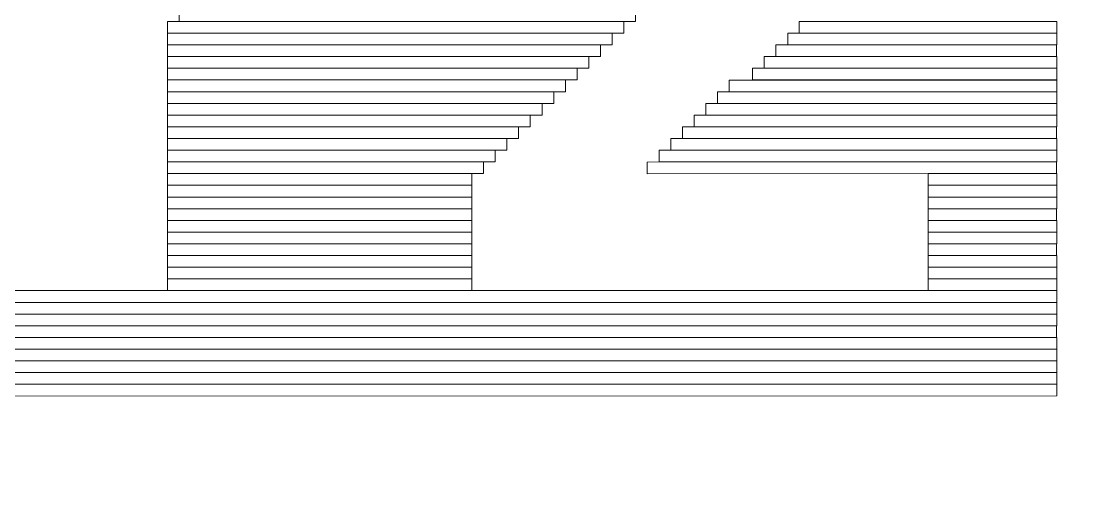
# Model space of a CAD drawing. Header units: millimetres. Extents: x -90 to 99, y -65 to 67.
# Drawn here: x 61.854 to 64.18, y 40.348 to 41.362 of the extents above; entities that cross this region are included whole.
import ezdxf

# ---------------------------------------------------------------- set-up
doc = ezdxf.new("R2010")
doc.units = ezdxf.units.MM
doc.header["$MEASUREMENT"] = 0
doc.layers.add('BG_OUTLINE', color=7, linetype='Continuous')
doc.layers.add('MA_PEN3', color=7, linetype='Continuous')

msp = doc.modelspace()

# ---------------------------------------------------------------- linework, layer by layer
at = {"layer": 'BG_OUTLINE', "color": 3, "lineweight": 9}
msp.add_open_spline([(-71.7269, -61.8795), (-71.7269, -61.8795), (-71.7343, 42.2681), (-71.7343, 42.2681), (-71.7343, 42.2681), (-71.7348, 43.0066), (-71.4419, 43.715), (-70.92, 44.2375), (-70.92, 44.2375), (-70.3982, 44.76), (-69.6866, 45.0538), (-68.9482, 45.0543), (-68.9482, 45.0543), (-68.9482, 45.0543), (75.2046, 45.0543), (75.2046, 45.0543), (75.2046, 45.0543), (76.8319, 45.0552), (78.1763, 43.7805), (78.2661, 42.1556), (78.2661, 42.1556), (78.2661, 42.1556), (78.2661, 31.2814), (78.2661, 31.2814), (78.2661, 31.2814), (78.2661, 31.2814), (72.2646, 31.2814), (72.2646, 31.2814), (72.2646, 31.2814), (72.2646, 31.2814), (72.2646, 26.9814), (72.2646, 26.9814), (72.2646, 26.9814), (72.2646, 26.9814), (78.2661, 26.9814), (78.2661, 26.9814), (78.2661, 26.9814), (78.2661, 26.9814), (78.2661, 18.6553), (78.2661, 18.6553), (78.2661, 18.6553), (78.2661, 18.6553), (72.2496, 18.6553), (72.2496, 18.6553), (72.2496, 18.6553), (72.2496, 18.6553), (72.2496, 14.3553), (72.2496, 14.3553), (72.2496, 14.3553), (72.2496, 14.3553), (78.2661, 14.3553), (78.2661, 14.3553), (78.2661, 14.3553), (78.2661, 14.3553), (78.2661, 9.255), (78.2661, 9.255), (78.2661, 9.255), (78.2661, 9.255), (72.2648, 9.255), (72.2648, 9.255), (72.2648, 9.255), (72.2648, 9.255), (72.2648, 4.955), (72.2648, 4.955), (72.2648, 4.955), (72.2648, 4.955), (78.2661, 4.955), (78.2661, 4.955), (78.2661, 4.955), (78.2661, 4.955), (78.2661, -3.3762), (78.2661, -3.3762), (78.2661, -3.3762), (78.2661, -3.3762), (72.2445, -3.3762), (72.2445, -3.3762), (72.2445, -3.3762), (72.2445, -3.3762), (72.2445, -7.6762), (72.2445, -7.6762), (72.2445, -7.6762), (72.2445, -7.6762), (78.2661, -7.6762), (78.2661, -7.6762), (78.2661, -7.6762), (78.2661, -7.6762), (78.2661, -12.7615), (78.2661, -12.7615), (78.2661, -12.7615), (78.2661, -12.7615), (72.2651, -12.7615), (72.2651, -12.7615), (72.2651, -12.7615), (72.2651, -12.7615), (72.2651, -17.0615), (72.2651, -17.0615), (72.2651, -17.0615), (72.2651, -17.0615), (78.2661, -17.0615), (78.2661, -17.0615), (78.2661, -17.0615), (78.2661, -17.0615), (78.2661, -25.4097), (78.2661, -25.4097), (78.2661, -25.4097), (78.2661, -25.4097), (72.2656, -25.4097), (72.2656, -25.4097), (72.2656, -25.4097), (72.2656, -25.4097), (72.2656, -29.7097), (72.2656, -29.7097), (72.2656, -29.7097), (72.2656, -29.7097), (78.2661, -29.7097), (78.2661, -29.7097), (78.2661, -29.7097), (78.2661, -29.7097), (78.2661, -34.793), (78.2661, -34.793), (78.2661, -34.793), (78.2661, -34.793), (72.2679, -34.793), (72.2679, -34.793), (72.2679, -34.793), (72.2679, -34.793), (72.2679, -39.0929), (72.2679, -39.0929), (72.2679, -39.0929), (72.2679, -39.0929), (78.2661, -39.0929), (78.2661, -39.0929), (78.2661, -39.0929), (78.2661, -39.0929), (78.2661, -47.4269), (78.2661, -47.4269), (78.2661, -47.4269), (78.2661, -47.4269), (72.2679, -47.4269), (72.2679, -47.4269), (72.2679, -47.4269), (72.2679, -47.4269), (72.2679, -51.7269), (72.2679, -51.7269), (72.2679, -51.7269), (72.2679, -51.7269), (78.2661, -51.7269), (78.2661, -51.7269), (78.2661, -51.7269), (78.2661, -51.7269), (78.2661, -51.8138), (78.2661, -51.8138), (78.2661, -51.8138), (78.2661, -51.8138), (78.2656, -61.8468), (78.2656, -61.8468), (78.2656, -61.8468), (78.2661, -62.6669), (77.9407, -63.4536), (77.3612, -64.0339), (77.3612, -64.0339), (76.7817, -64.6142), (75.9915, -64.9405), (75.1713, -64.941), (75.1713, -64.941), (75.1713, -64.941), (-68.6609, -64.9456), (-68.6609, -64.9456), (-68.6609, -64.9456), (-69.4735, -64.9461), (-70.2531, -64.6237), (-70.8281, -64.0495), (-70.8281, -64.0495), (-71.4031, -63.4752), (-71.7264, -62.6922), (-71.7269, -61.8795)], degree=3, knots=[0, 0, 0, 0, 0.022727, 0.022727, 0.022727, 0.022727, 0.045455, 0.045455, 0.045455, 0.045455, 0.068182, 0.068182, 0.068182, 0.068182, 0.090909, 0.090909, 0.090909, 0.090909, 0.113636, 0.113636, 0.113636, 0.113636, 0.136364, 0.136364, 0.136364, 0.136364, 0.159091, 0.159091, 0.159091, 0.159091, 0.181818, 0.181818, 0.181818, 0.181818, 0.204545, 0.204545, 0.204545, 0.204545, 0.227273, 0.227273, 0.227273, 0.227273, 0.25, 0.25, 0.25, 0.25, 0.272727, 0.272727, 0.272727, 0.272727, 0.295455, 0.295455, 0.295455, 0.295455, 0.318182, 0.318182, 0.318182, 0.318182, 0.340909, 0.340909, 0.340909, 0.340909, 0.363636, 0.363636, 0.363636, 0.363636, 0.386364, 0.386364, 0.386364, 0.386364, 0.409091, 0.409091, 0.409091, 0.409091, 0.431818, 0.431818, 0.431818, 0.431818, 0.454545, 0.454545, 0.454545, 0.454545, 0.477273, 0.477273, 0.477273, 0.477273, 0.5, 0.5, 0.5, 0.5, 0.522727, 0.522727, 0.522727, 0.522727, 0.545455, 0.545455, 0.545455, 0.545455, 0.568182, 0.568182, 0.568182, 0.568182, 0.590909, 0.590909, 0.590909, 0.590909, 0.613636, 0.613636, 0.613636, 0.613636, 0.636364, 0.636364, 0.636364, 0.636364, 0.659091, 0.659091, 0.659091, 0.659091, 0.681818, 0.681818, 0.681818, 0.681818, 0.704545, 0.704545, 0.704545, 0.704545, 0.727273, 0.727273, 0.727273, 0.727273, 0.75, 0.75, 0.75, 0.75, 0.772727, 0.772727, 0.772727, 0.772727, 0.795455, 0.795455, 0.795455, 0.795455, 0.818182, 0.818182, 0.818182, 0.818182, 0.840909, 0.840909, 0.840909, 0.840909, 0.863636, 0.863636, 0.863636, 0.863636, 0.886364, 0.886364, 0.886364, 0.886364, 0.909091, 0.909091, 0.909091, 0.909091, 0.931818, 0.931818, 0.931818, 0.931818, 0.954545, 0.954545, 0.954545, 0.954545, 0.977273, 0.977273, 0.977273, 0.977273, 1, 1, 1, 1], dxfattribs=at)
at = {"layer": 'MA_PEN3', "color": 5, "lineweight": 9}
for points in [[(62.197, 41.3614), (62.197, 41.3614), (62.197, 41.3868), (62.197, 41.3868), (62.197, 41.3868), (62.197, 41.3868), (63.1879, 41.3868), (63.1879, 41.3868), (63.1879, 41.3868), (63.1879, 41.3868), (63.1879, 41.3614), (63.1879, 41.3614), (63.1879, 41.3614), (63.1879, 41.3614), (62.197, 41.3614), (62.197, 41.3614)], [(62.1719, 41.336), (62.1719, 41.336), (62.1719, 41.3614), (62.1719, 41.3614), (62.1719, 41.3614), (62.1719, 41.3614), (63.1625, 41.3614), (63.1625, 41.3614), (63.1625, 41.3614), (63.1625, 41.3614), (63.1625, 41.336), (63.1625, 41.336), (63.1625, 41.336), (63.1625, 41.336), (62.1719, 41.336), (62.1719, 41.336)], [(63.5432, 41.336), (63.5432, 41.336), (63.5432, 41.3614), (63.5432, 41.3614), (63.5432, 41.3614), (63.5432, 41.3614), (64.1023, 41.3614), (64.1023, 41.3614), (64.1023, 41.3614), (64.1023, 41.3614), (64.1023, 41.336), (64.1023, 41.336), (64.1023, 41.336), (64.1023, 41.336), (63.5432, 41.336), (63.5432, 41.336)], [(62.1719, 41.3106), (62.1719, 41.3106), (62.1719, 41.336), (62.1719, 41.336), (62.1719, 41.336), (62.1719, 41.336), (63.1371, 41.336), (63.1371, 41.336), (63.1371, 41.336), (63.1371, 41.336), (63.1371, 41.3106), (63.1371, 41.3106), (63.1371, 41.3106), (63.1371, 41.3106), (62.1719, 41.3106), (62.1719, 41.3106)], [(63.5181, 41.3106), (63.5181, 41.3106), (63.5181, 41.336), (63.5181, 41.336), (63.5181, 41.336), (63.5181, 41.336), (64.1023, 41.336), (64.1023, 41.336), (64.1023, 41.336), (64.1023, 41.336), (64.1023, 41.3106), (64.1023, 41.3106), (64.1023, 41.3106), (64.1023, 41.3106), (63.5181, 41.3106), (63.5181, 41.3106)], [(62.1716, 41.2852), (62.1716, 41.2852), (62.1716, 41.3106), (62.1716, 41.3106), (62.1716, 41.3106), (62.1716, 41.3106), (63.1117, 41.3106), (63.1117, 41.3106), (63.1117, 41.3106), (63.1117, 41.3106), (63.1117, 41.2852), (63.1117, 41.2852), (63.1117, 41.2852), (63.1117, 41.2852), (62.1716, 41.2852), (62.1716, 41.2852)], [(63.4924, 41.2852), (63.4924, 41.2852), (63.4924, 41.3106), (63.4924, 41.3106), (63.4924, 41.3106), (63.4924, 41.3106), (64.102, 41.3106), (64.102, 41.3106), (64.102, 41.3106), (64.102, 41.3106), (64.102, 41.2852), (64.102, 41.2852), (64.102, 41.2852), (64.102, 41.2852), (63.4924, 41.2852), (63.4924, 41.2852)], [(62.1719, 41.2598), (62.1719, 41.2598), (62.1719, 41.2852), (62.1719, 41.2852), (62.1719, 41.2852), (62.1719, 41.2852), (63.0863, 41.2852), (63.0863, 41.2852), (63.0863, 41.2852), (63.0863, 41.2852), (63.0863, 41.2598), (63.0863, 41.2598), (63.0863, 41.2598), (63.0863, 41.2598), (62.1719, 41.2598), (62.1719, 41.2598)], [(63.467, 41.2598), (63.467, 41.2598), (63.467, 41.2852), (63.467, 41.2852), (63.467, 41.2852), (63.467, 41.2852), (64.1023, 41.2852), (64.1023, 41.2852), (64.1023, 41.2852), (64.1023, 41.2852), (64.1023, 41.2598), (64.1023, 41.2598), (64.1023, 41.2598), (64.1023, 41.2598), (63.467, 41.2598), (63.467, 41.2598)], [(62.1719, 41.2344), (62.1719, 41.2344), (62.1719, 41.2598), (62.1719, 41.2598), (62.1719, 41.2598), (62.1719, 41.2598), (63.0609, 41.2598), (63.0609, 41.2598), (63.0609, 41.2598), (63.0609, 41.2598), (63.0609, 41.2344), (63.0609, 41.2344), (63.0609, 41.2344), (63.0609, 41.2344), (62.1719, 41.2344), (62.1719, 41.2344)], [(63.4419, 41.2346), (63.4419, 41.2346), (63.4419, 41.26), (63.4419, 41.26), (63.4419, 41.26), (63.4419, 41.26), (64.1023, 41.2598), (64.1023, 41.2598), (64.1023, 41.2598), (64.1023, 41.2598), (64.1023, 41.2344), (64.1023, 41.2344), (64.1023, 41.2344), (64.1023, 41.2344), (63.4419, 41.2346), (63.4419, 41.2346)], [(62.1716, 41.209), (62.1716, 41.209), (62.1716, 41.2344), (62.1716, 41.2344), (62.1716, 41.2344), (62.1716, 41.2344), (63.0355, 41.2341), (63.0355, 41.2341), (63.0355, 41.2341), (63.0355, 41.2341), (63.0355, 41.2087), (63.0355, 41.2087), (63.0355, 41.2087), (63.0355, 41.2087), (62.1716, 41.209), (62.1716, 41.209)], [(63.3911, 41.2087), (63.3911, 41.2087), (63.3911, 41.2341), (63.3911, 41.2341), (63.3911, 41.2341), (63.3911, 41.2341), (64.1023, 41.2341), (64.1023, 41.2341), (64.1023, 41.2341), (64.1023, 41.2341), (64.1023, 41.2087), (64.1023, 41.2087), (64.1023, 41.2087), (64.1023, 41.2087), (63.3911, 41.2087), (63.3911, 41.2087)], [(62.1719, 41.1836), (62.1719, 41.1836), (62.1719, 41.209), (62.1719, 41.209), (62.1719, 41.209), (62.1719, 41.209), (63.0101, 41.209), (63.0101, 41.209), (63.0101, 41.209), (63.0101, 41.209), (63.0101, 41.1836), (63.0101, 41.1836), (63.0101, 41.1836), (63.0101, 41.1836), (62.1719, 41.1836), (62.1719, 41.1836)], [(63.3657, 41.1836), (63.3657, 41.1836), (63.3657, 41.209), (63.3657, 41.209), (63.3657, 41.209), (63.3657, 41.209), (64.1023, 41.209), (64.1023, 41.209), (64.1023, 41.209), (64.1023, 41.209), (64.1023, 41.1836), (64.1023, 41.1836), (64.1023, 41.1836), (64.1023, 41.1836), (63.3657, 41.1836), (63.3657, 41.1836)], [(62.1719, 41.1582), (62.1719, 41.1582), (62.1719, 41.1836), (62.1719, 41.1836), (62.1719, 41.1836), (62.1719, 41.1836), (62.9847, 41.1836), (62.9847, 41.1836), (62.9847, 41.1836), (62.9847, 41.1836), (62.9847, 41.1582), (62.9847, 41.1582), (62.9847, 41.1582), (62.9847, 41.1582), (62.1719, 41.1582), (62.1719, 41.1582)], [(63.3403, 41.1582), (63.3403, 41.1582), (63.3403, 41.1836), (63.3403, 41.1836), (63.3403, 41.1836), (63.3403, 41.1836), (64.1023, 41.1836), (64.1023, 41.1836), (64.1023, 41.1836), (64.1023, 41.1836), (64.1023, 41.1582), (64.1023, 41.1582), (64.1023, 41.1582), (64.1023, 41.1582), (63.3403, 41.1582), (63.3403, 41.1582)], [(62.1719, 41.1328), (62.1719, 41.1328), (62.1719, 41.1582), (62.1719, 41.1582), (62.1719, 41.1582), (62.1719, 41.1582), (62.9593, 41.1582), (62.9593, 41.1582), (62.9593, 41.1582), (62.9593, 41.1582), (62.9593, 41.1328), (62.9593, 41.1328), (62.9593, 41.1328), (62.9593, 41.1328), (62.1719, 41.1328), (62.1719, 41.1328)], [(63.3149, 41.1328), (63.3149, 41.1328), (63.3149, 41.1582), (63.3149, 41.1582), (63.3149, 41.1582), (63.3149, 41.1582), (64.1023, 41.1582), (64.1023, 41.1582), (64.1023, 41.1582), (64.1023, 41.1582), (64.1023, 41.1328), (64.1023, 41.1328), (64.1023, 41.1328), (64.1023, 41.1328), (63.3149, 41.1328), (63.3149, 41.1328)], [(62.1716, 41.1074), (62.1716, 41.1074), (62.1716, 41.1328), (62.1716, 41.1328), (62.1716, 41.1328), (62.1716, 41.1328), (62.9339, 41.1328), (62.9339, 41.1328), (62.9339, 41.1328), (62.9339, 41.1328), (62.9339, 41.1074), (62.9339, 41.1074), (62.9339, 41.1074), (62.9339, 41.1074), (62.1716, 41.1074), (62.1716, 41.1074)], [(63.2895, 41.1074), (63.2895, 41.1074), (63.2895, 41.1328), (63.2895, 41.1328), (63.2895, 41.1328), (63.2895, 41.1328), (64.102, 41.1328), (64.102, 41.1328), (64.102, 41.1328), (64.102, 41.1328), (64.102, 41.1074), (64.102, 41.1074), (64.102, 41.1074), (64.102, 41.1074), (63.2895, 41.1074), (63.2895, 41.1074)], [(62.1719, 41.082), (62.1719, 41.082), (62.1719, 41.1074), (62.1719, 41.1074), (62.1719, 41.1074), (62.1719, 41.1074), (62.9085, 41.1074), (62.9085, 41.1074), (62.9085, 41.1074), (62.9085, 41.1074), (62.9085, 41.082), (62.9085, 41.082), (62.9085, 41.082), (62.9085, 41.082), (62.1719, 41.082), (62.1719, 41.082)], [(63.2641, 41.082), (63.2641, 41.082), (63.2641, 41.1074), (63.2641, 41.1074), (63.2641, 41.1074), (63.2641, 41.1074), (64.1023, 41.1074), (64.1023, 41.1074), (64.1023, 41.1074), (64.1023, 41.1074), (64.1023, 41.082), (64.1023, 41.082), (64.1023, 41.082), (64.1023, 41.082), (63.2641, 41.082), (63.2641, 41.082)], [(62.1719, 41.0566), (62.1719, 41.0566), (62.1719, 41.082), (62.1719, 41.082), (62.1719, 41.082), (62.1719, 41.082), (62.8831, 41.082), (62.8831, 41.082), (62.8831, 41.082), (62.8831, 41.082), (62.8831, 41.0566), (62.8831, 41.0566), (62.8831, 41.0566), (62.8831, 41.0566), (62.1719, 41.0566), (62.1719, 41.0566)], [(63.2387, 41.0566), (63.2387, 41.0566), (63.2387, 41.082), (63.2387, 41.082), (63.2387, 41.082), (63.2387, 41.082), (64.1023, 41.082), (64.1023, 41.082), (64.1023, 41.082), (64.1023, 41.082), (64.1023, 41.0566), (64.1023, 41.0566), (64.1023, 41.0566), (64.1023, 41.0566), (63.2387, 41.0566), (63.2387, 41.0566)], [(62.1716, 41.0312), (62.1716, 41.0312), (62.1716, 41.0566), (62.1716, 41.0566), (62.1716, 41.0566), (62.1716, 41.0566), (62.8577, 41.0566), (62.8577, 41.0566), (62.8577, 41.0566), (62.8577, 41.0566), (62.8577, 41.0312), (62.8577, 41.0312), (62.8577, 41.0312), (62.8577, 41.0312), (62.1716, 41.0312), (62.1716, 41.0312)], [(63.2133, 41.0309), (63.2133, 41.0309), (63.2133, 41.0563), (63.2133, 41.0563), (63.2133, 41.0563), (63.2133, 41.0563), (64.102, 41.0566), (64.102, 41.0566), (64.102, 41.0566), (64.102, 41.0566), (64.102, 41.0312), (64.102, 41.0312), (64.102, 41.0312), (64.102, 41.0312), (63.2133, 41.0309), (63.2133, 41.0309)], [(62.1719, 41.0058), (62.1719, 41.0058), (62.1719, 41.0312), (62.1719, 41.0312), (62.1719, 41.0312), (62.1719, 41.0312), (62.8323, 41.0312), (62.8323, 41.0312), (62.8323, 41.0312), (62.8323, 41.0312), (62.8323, 41.0058), (62.8323, 41.0058), (62.8323, 41.0058), (62.8323, 41.0058), (62.1719, 41.0058), (62.1719, 41.0058)], [(63.8229, 41.0058), (63.8229, 41.0058), (63.8229, 41.0312), (63.8229, 41.0312), (63.8229, 41.0312), (63.8229, 41.0312), (64.1023, 41.0312), (64.1023, 41.0312), (64.1023, 41.0312), (64.1023, 41.0312), (64.1023, 41.0058), (64.1023, 41.0058), (64.1023, 41.0058), (64.1023, 41.0058), (63.8229, 41.0058), (63.8229, 41.0058)], [(62.1719, 40.9804), (62.1719, 40.9804), (62.1719, 41.0058), (62.1719, 41.0058), (62.1719, 41.0058), (62.1719, 41.0058), (62.832, 41.0058), (62.832, 41.0058), (62.832, 41.0058), (62.832, 41.0058), (62.832, 40.9804), (62.832, 40.9804), (62.832, 40.9804), (62.832, 40.9804), (62.1719, 40.9804), (62.1719, 40.9804)], [(63.8229, 40.9804), (63.8229, 40.9804), (63.8229, 41.0058), (63.8229, 41.0058), (63.8229, 41.0058), (63.8229, 41.0058), (64.1023, 41.0058), (64.1023, 41.0058), (64.1023, 41.0058), (64.1023, 41.0058), (64.1023, 40.9804), (64.1023, 40.9804), (64.1023, 40.9804), (64.1023, 40.9804), (63.8229, 40.9804), (63.8229, 40.9804)], [(62.1719, 40.955), (62.1719, 40.955), (62.1719, 40.9804), (62.1719, 40.9804), (62.1719, 40.9804), (62.1719, 40.9804), (62.8323, 40.9804), (62.8323, 40.9804), (62.8323, 40.9804), (62.8323, 40.9804), (62.8323, 40.955), (62.8323, 40.955), (62.8323, 40.955), (62.8323, 40.955), (62.1719, 40.955), (62.1719, 40.955)], [(63.8229, 40.955), (63.8229, 40.955), (63.8229, 40.9804), (63.8229, 40.9804), (63.8229, 40.9804), (63.8229, 40.9804), (64.1023, 40.9804), (64.1023, 40.9804), (64.1023, 40.9804), (64.1023, 40.9804), (64.1023, 40.955), (64.1023, 40.955), (64.1023, 40.955), (64.1023, 40.955), (63.8229, 40.955), (63.8229, 40.955)], [(62.1716, 40.9296), (62.1716, 40.9296), (62.1716, 40.955), (62.1716, 40.955), (62.1716, 40.955), (62.1716, 40.955), (62.8323, 40.955), (62.8323, 40.955), (62.8323, 40.955), (62.8323, 40.955), (62.8323, 40.9296), (62.8323, 40.9296), (62.8323, 40.9296), (62.8323, 40.9296), (62.1716, 40.9296), (62.1716, 40.9296)], [(63.8229, 40.9296), (63.8229, 40.9296), (63.8229, 40.955), (63.8229, 40.955), (63.8229, 40.955), (63.8229, 40.955), (64.102, 40.955), (64.102, 40.955), (64.102, 40.955), (64.102, 40.955), (64.102, 40.9296), (64.102, 40.9296), (64.102, 40.9296), (64.102, 40.9296), (63.8229, 40.9296), (63.8229, 40.9296)], [(62.1719, 40.9042), (62.1719, 40.9042), (62.1719, 40.9296), (62.1719, 40.9296), (62.1719, 40.9296), (62.1719, 40.9296), (62.832, 40.9296), (62.832, 40.9296), (62.832, 40.9296), (62.832, 40.9296), (62.832, 40.9042), (62.832, 40.9042), (62.832, 40.9042), (62.832, 40.9042), (62.1719, 40.9042), (62.1719, 40.9042)], [(63.8229, 40.9042), (63.8229, 40.9042), (63.8229, 40.9296), (63.8229, 40.9296), (63.8229, 40.9296), (63.8229, 40.9296), (64.1023, 40.9296), (64.1023, 40.9296), (64.1023, 40.9296), (64.1023, 40.9296), (64.1023, 40.9042), (64.1023, 40.9042), (64.1023, 40.9042), (64.1023, 40.9042), (63.8229, 40.9042), (63.8229, 40.9042)], [(62.1719, 40.8788), (62.1719, 40.8788), (62.1719, 40.9042), (62.1719, 40.9042), (62.1719, 40.9042), (62.1719, 40.9042), (62.8323, 40.9044), (62.8323, 40.9044), (62.8323, 40.9044), (62.8323, 40.9044), (62.8323, 40.879), (62.8323, 40.879), (62.8323, 40.879), (62.8323, 40.879), (62.1719, 40.8788), (62.1719, 40.8788)], [(63.8229, 40.8788), (63.8229, 40.8788), (63.8229, 40.9042), (63.8229, 40.9042), (63.8229, 40.9042), (63.8229, 40.9042), (64.1023, 40.9042), (64.1023, 40.9042), (64.1023, 40.9042), (64.1023, 40.9042), (64.1023, 40.8788), (64.1023, 40.8788), (64.1023, 40.8788), (64.1023, 40.8788), (63.8229, 40.8788), (63.8229, 40.8788)], [(62.1716, 40.8534), (62.1716, 40.8534), (62.1716, 40.8788), (62.1716, 40.8788), (62.1716, 40.8788), (62.1716, 40.8788), (62.8323, 40.8788), (62.8323, 40.8788), (62.8323, 40.8788), (62.8323, 40.8788), (62.8323, 40.8534), (62.8323, 40.8534), (62.8323, 40.8534), (62.8323, 40.8534), (62.1716, 40.8534), (62.1716, 40.8534)], [(63.8229, 40.8534), (63.8229, 40.8534), (63.8229, 40.8788), (63.8229, 40.8788), (63.8229, 40.8788), (63.8229, 40.8788), (64.102, 40.8788), (64.102, 40.8788), (64.102, 40.8788), (64.102, 40.8788), (64.102, 40.8534), (64.102, 40.8534), (64.102, 40.8534), (64.102, 40.8534), (63.8229, 40.8534), (63.8229, 40.8534)], [(62.1719, 40.828), (62.1719, 40.828), (62.1719, 40.8534), (62.1719, 40.8534), (62.1719, 40.8534), (62.1719, 40.8534), (62.8323, 40.8534), (62.8323, 40.8534), (62.8323, 40.8534), (62.8323, 40.8534), (62.8323, 40.828), (62.8323, 40.828), (62.8323, 40.828), (62.8323, 40.828), (62.1719, 40.828), (62.1719, 40.828)], [(63.8229, 40.828), (63.8229, 40.828), (63.8229, 40.8534), (63.8229, 40.8534), (63.8229, 40.8534), (63.8229, 40.8534), (64.1023, 40.8534), (64.1023, 40.8534), (64.1023, 40.8534), (64.1023, 40.8534), (64.1023, 40.828), (64.1023, 40.828), (64.1023, 40.828), (64.1023, 40.828), (63.8229, 40.828), (63.8229, 40.828)], [(62.1719, 40.8026), (62.1719, 40.8026), (62.1719, 40.828), (62.1719, 40.828), (62.1719, 40.828), (62.1719, 40.828), (62.832, 40.828), (62.832, 40.828), (62.832, 40.828), (62.832, 40.828), (62.832, 40.8026), (62.832, 40.8026), (62.832, 40.8026), (62.832, 40.8026), (62.1719, 40.8026), (62.1719, 40.8026)], [(63.8229, 40.8026), (63.8229, 40.8026), (63.8229, 40.828), (63.8229, 40.828), (63.8229, 40.828), (63.8229, 40.828), (64.1023, 40.828), (64.1023, 40.828), (64.1023, 40.828), (64.1023, 40.828), (64.1023, 40.8026), (64.1023, 40.8026), (64.1023, 40.8026), (64.1023, 40.8026), (63.8229, 40.8026), (63.8229, 40.8026)], [(62.1719, 40.7772), (62.1719, 40.7772), (62.1719, 40.8026), (62.1719, 40.8026), (62.1719, 40.8026), (62.1719, 40.8026), (62.8323, 40.8026), (62.8323, 40.8026), (62.8323, 40.8026), (62.8323, 40.8026), (62.8323, 40.7772), (62.8323, 40.7772), (62.8323, 40.7772), (62.8323, 40.7772), (62.1719, 40.7772), (62.1719, 40.7772)], [(63.8229, 40.7772), (63.8229, 40.7772), (63.8229, 40.8026), (63.8229, 40.8026), (63.8229, 40.8026), (63.8229, 40.8026), (64.1023, 40.8026), (64.1023, 40.8026), (64.1023, 40.8026), (64.1023, 40.8026), (64.1023, 40.7772), (64.1023, 40.7772), (64.1023, 40.7772), (64.1023, 40.7772), (63.8229, 40.7772), (63.8229, 40.7772)], [(58.6921, 40.7518), (58.6921, 40.7518), (58.6921, 40.7772), (58.6921, 40.7772), (58.6921, 40.7772), (58.6921, 40.7772), (64.1023, 40.7774), (64.1023, 40.7774), (64.1023, 40.7774), (64.1023, 40.7774), (64.1023, 40.752), (64.1023, 40.752), (64.1023, 40.752), (64.1023, 40.752), (58.6921, 40.7518), (58.6921, 40.7518)], [(58.6921, 40.7261), (58.6921, 40.7261), (58.6921, 40.7515), (58.6921, 40.7515), (58.6921, 40.7515), (58.6921, 40.7515), (64.1023, 40.7518), (64.1023, 40.7518), (64.1023, 40.7518), (64.1023, 40.7518), (64.1023, 40.7264), (64.1023, 40.7264), (64.1023, 40.7264), (64.1023, 40.7264), (58.6921, 40.7261), (58.6921, 40.7261)], [(58.6921, 40.701), (58.6921, 40.701), (58.6921, 40.7264), (58.6921, 40.7264), (58.6921, 40.7264), (58.6921, 40.7264), (64.1023, 40.7264), (64.1023, 40.7264), (64.1023, 40.7264), (64.1023, 40.7264), (64.1023, 40.701), (64.1023, 40.701), (64.1023, 40.701), (64.1023, 40.701), (58.6921, 40.701), (58.6921, 40.701)], [(58.6921, 40.6756), (58.6921, 40.6756), (58.6921, 40.701), (58.6921, 40.701), (58.6921, 40.701), (58.6921, 40.701), (64.102, 40.701), (64.102, 40.701), (64.102, 40.701), (64.102, 40.701), (64.102, 40.6756), (64.102, 40.6756), (64.102, 40.6756), (64.102, 40.6756), (58.6921, 40.6756), (58.6921, 40.6756)], [(58.6921, 40.6502), (58.6921, 40.6502), (58.6921, 40.6756), (58.6921, 40.6756), (58.6921, 40.6756), (58.6921, 40.6756), (64.1023, 40.6756), (64.1023, 40.6756), (64.1023, 40.6756), (64.1023, 40.6756), (64.1023, 40.6502), (64.1023, 40.6502), (64.1023, 40.6502), (64.1023, 40.6502), (58.6921, 40.6502), (58.6921, 40.6502)], [(58.6921, 40.625), (58.6921, 40.625), (58.6921, 40.6504), (58.6921, 40.6504), (58.6921, 40.6504), (58.6921, 40.6504), (64.1023, 40.6502), (64.1023, 40.6502), (64.1023, 40.6502), (64.1023, 40.6502), (64.1023, 40.6248), (64.1023, 40.6248), (64.1023, 40.6248), (64.1023, 40.6248), (58.6921, 40.625), (58.6921, 40.625)], [(58.6921, 40.5994), (58.6921, 40.5994), (58.6921, 40.6248), (58.6921, 40.6248), (58.6921, 40.6248), (58.6921, 40.6248), (64.1023, 40.6248), (64.1023, 40.6248), (64.1023, 40.6248), (64.1023, 40.6248), (64.1023, 40.5994), (64.1023, 40.5994), (64.1023, 40.5994), (64.1023, 40.5994), (58.6921, 40.5994), (58.6921, 40.5994)], [(58.6921, 40.574), (58.6921, 40.574), (58.6921, 40.5994), (58.6921, 40.5994), (58.6921, 40.5994), (58.6921, 40.5994), (64.1023, 40.5996), (64.1023, 40.5996), (64.1023, 40.5996), (64.1023, 40.5996), (64.1023, 40.5742), (64.1023, 40.5742), (64.1023, 40.5742), (64.1023, 40.5742), (58.6921, 40.574), (58.6921, 40.574)], [(58.6921, 40.5483), (58.6921, 40.5483), (58.6921, 40.5737), (58.6921, 40.5737), (58.6921, 40.5737), (58.6921, 40.5737), (64.1023, 40.574), (64.1023, 40.574), (64.1023, 40.574), (64.1023, 40.574), (64.1023, 40.5486), (64.1023, 40.5486), (64.1023, 40.5486), (64.1023, 40.5486), (58.6921, 40.5483), (58.6921, 40.5483)]]:
    msp.add_open_spline(points, degree=3, knots=[0, 0, 0, 0, 0.25, 0.25, 0.25, 0.25, 0.5, 0.5, 0.5, 0.5, 0.75, 0.75, 0.75, 0.75, 1, 1, 1, 1], dxfattribs=at)

doc.saveas('drawing.dxf')
